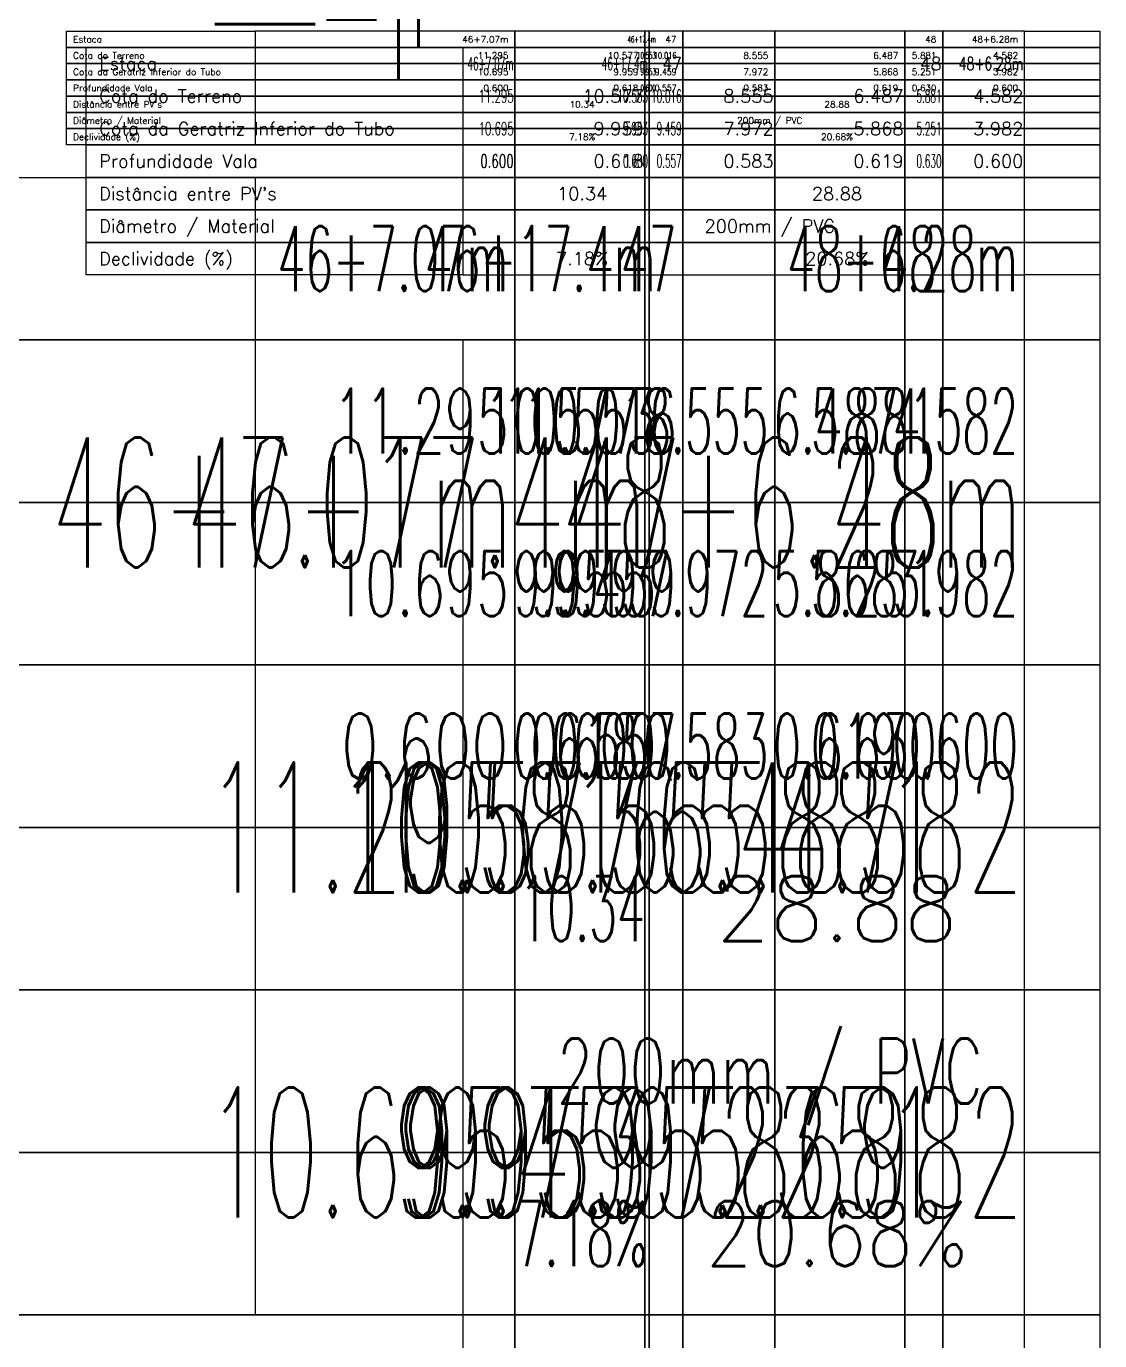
# Model space of a CAD drawing. Extents: x -289 to 361868, y -200 to 7352041.
# Drawn here: x -32.6 to 50, y -102 to -0.9 of the extents above; entities that cross this region are included whole.
import ezdxf
from ezdxf.enums import TextEntityAlignment as Align

# ---------------------------------------------------------------- set-up
doc = ezdxf.new("R2010")
doc.units = 0
for name, color, linetype in [('PS_PERFIL_COTA_LIN', 7, 'Continuous'), ('PS_PERFIL_COTA_TXT', 5, 'Continuous'), ('PS_PERFIL_GRADE', 8, 'Continuous')]:
    doc.layers.add(name, color=color, linetype=linetype)
doc.styles.add('ROMANS', font='ROMANS.shx', dxfattribs={"height": 2})

# ---------------------------------------------------------------- blocks, each defined once
blk = doc.blocks.new('*U3654')
at = {"layer": 'PS_PERFIL_GRADE', "linetype": 'Continuous'}
for p, q in [((0, 0), (0, 35)), ((0, 35), (50, 35)), ((5, 0), (5, 35)), ((10, 0), (10, 35)), ((15, 0), (15, 35)), ((20, 0), (20, 35)), ((25, 0), (25, 35)), ((30, 0), (30, 35)), ((35, 0), (35, 35)), ((40, 0), (40, 35)), ((45, 0), (45, 35)), ((50, 0), (50, 35)), ((0, 30), (50, 30)), ((0, 25), (50, 25)), ((0, 20), (50, 20)), ((0, 15), (50, 15)), ((0, 10), (50, 10)), ((0, 5), (50, 5)), ((0, 0), (50, 0))]:
    blk.add_line(p, q, dxfattribs=at)
blk.add_lwpolyline([(0, 35), (0, 36), (50, 36), (50, 35)], dxfattribs=at)
at = {"layer": 'PS_PERFIL_GRADE', "style": 'ROMANS'}
for s, p in [('14', (-0.1, 30)), ('9', (-0.1, 20)), ('4', (-0.1, 10)), ('-1', (-0.1, 0))]:
    blk.add_text(s, height=10, dxfattribs=at).set_placement(p, align=Align.MIDDLE_RIGHT)
blk = doc.blocks.new('*U3661')
at = {"layer": 'PS_PERFIL_GRADE', "linetype": 'Continuous'}
for p, q in [((0, 0), (0, 17.5)), ((0, 17.5), (50, 17.5)), ((5, 0), (5, 17.5)), ((10, 0), (10, 17.5)), ((15, 0), (15, 17.5)), ((20, 0), (20, 17.5)), ((25, 0), (25, 17.5)), ((30, 0), (30, 17.5)), ((35, 0), (35, 17.5)), ((40, 0), (40, 17.5)), ((45, 0), (45, 17.5)), ((50, 0), (50, 17.5)), ((0, 15), (50, 15)), ((0, 12.5), (50, 12.5)), ((0, 10), (50, 10)), ((0, 7.5), (50, 7.5)), ((0, 5), (50, 5)), ((0, 2.5), (50, 2.5)), ((0, 0), (50, 0))]:
    blk.add_line(p, q, dxfattribs=at)
blk.add_lwpolyline([(0, 17.5), (0, 22.5), (50, 22.5), (50, 17.5)], dxfattribs=at)
at = {"layer": 'PS_PERFIL_GRADE', "style": 'ROMANS'}
for s, p in [('14', (-0.5, 15)), ('9', (-0.5, 10)), ('4', (-0.5, 5)), ('-1', (-0.5, 0))]:
    blk.add_text(s, height=5, dxfattribs=at).set_placement(p, align=Align.MIDDLE_RIGHT)
blk = doc.blocks.new('*U3662')
at = {"layer": 'PS_PERFIL_GRADE', "linetype": 'Continuous'}
for p, q in [((0, 0), (0, 17.5)), ((0, 17.5), (50, 17.5)), ((5, 0), (5, 17.5)), ((10, 0), (10, 17.5)), ((15, 0), (15, 17.5)), ((20, 0), (20, 17.5)), ((25, 0), (25, 17.5)), ((30, 0), (30, 17.5)), ((35, 0), (35, 17.5)), ((40, 0), (40, 17.5)), ((45, 0), (45, 17.5)), ((50, 0), (50, 17.5)), ((0, 15), (50, 15)), ((0, 12.5), (50, 12.5)), ((0, 10), (50, 10)), ((0, 7.5), (50, 7.5)), ((0, 5), (50, 5)), ((0, 2.5), (50, 2.5)), ((0, 0), (50, 0))]:
    blk.add_line(p, q, dxfattribs=at)
blk.add_lwpolyline([(0, 17.5), (0, 22.5), (50, 22.5), (50, 17.5)], dxfattribs=at)
at = {"layer": 'PS_PERFIL_GRADE', "style": 'ROMANS'}
for s, p in [('14', (-0.5, 15)), ('9', (-0.5, 10)), ('4', (-0.5, 5)), ('-1', (-0.5, 0))]:
    blk.add_text(s, height=5, dxfattribs=at).set_placement(p, align=Align.MIDDLE_RIGHT)

msp = doc.modelspace()

# ---------------------------------------------------------------- linework, layer by layer
at = {"layer": 'PS_PERFIL_COTA_LIN', "linetype": 'Continuous'}
for points in [[(-15, -1.25), (-15, -2.5), (-29.5, -2.5), (-29.5, -1.25)], [(-15, -1.25), (-15, -2.5), (5, -2.5), (5, -1.25)], [(5, -1.25), (5, -2.5), (15, -2.5), (15, -1.25)], [(15, -1.25), (15, -2.5), (15.34, -2.5), (15.34, -1.25)], [(15.34, -1.25), (15.34, -2.5), (17.93, -2.5), (17.93, -1.25)], [(17.93, -1.25), (17.93, -2.5), (25, -2.5), (25, -1.25)], [(25, -1.25), (25, -2.5), (35, -2.5), (35, -1.25)], [(35, -1.25), (35, -2.5), (37.93, -2.5), (37.93, -1.25)], [(37.93, -1.25), (37.93, -2.5), (44.22, -2.5), (44.22, -1.25)], [(50, -1.25), (50, -2.5), (44.22, -2.5), (44.22, -1.25)], [(-15, -2.5), (-15, -3.75), (-29.5, -3.75), (-29.5, -2.5)], [(1, -2.5), (1, -5), (-28, -5), (-28, -2.5)], [(1, -2.5), (1, -5), (-28, -5), (-28, -2.5)], [(1, -2.5), (1, -5), (-28, -5), (-28, -2.5)], [(-15, -2.5), (-15, -3.75), (5, -3.75), (5, -2.5)], [(1, -2.5), (1, -5), (5, -5), (5, -2.5)], [(1, -2.5), (1, -5), (5, -5), (5, -2.5)], [(1, -2.5), (1, -5), (5, -5), (5, -2.5)], [(5, -2.5), (5, -3.75), (15, -3.75), (15, -2.5)], [(5, -2.5), (5, -5), (15, -5), (15, -2.5)], [(5, -2.5), (5, -5), (15, -5), (15, -2.5)], [(5, -2.5), (5, -5), (15, -5), (15, -2.5)], [(15, -2.5), (15, -3.75), (15.34, -3.75), (15.34, -2.5)], [(15, -2.5), (15, -5), (15.34, -5), (15.34, -2.5)], [(15, -2.5), (15, -5), (15.34, -5), (15.34, -2.5)], [(15, -2.5), (15, -5), (15.34, -5), (15.34, -2.5)], [(15.34, -2.5), (15.34, -3.75), (17.93, -3.75), (17.93, -2.5)], [(15.34, -2.5), (15.34, -5), (17.93, -5), (17.93, -2.5)], [(15.34, -2.5), (15.34, -5), (17.93, -5), (17.93, -2.5)], [(15.34, -2.5), (15.34, -5), (17.93, -5), (17.93, -2.5)], [(17.93, -2.5), (17.93, -3.75), (25, -3.75), (25, -2.5)], [(17.93, -2.5), (17.93, -5), (25, -5), (25, -2.5)], [(17.93, -2.5), (17.93, -5), (25, -5), (25, -2.5)], [(17.93, -2.5), (17.93, -5), (25, -5), (25, -2.5)], [(25, -2.5), (25, -3.75), (35, -3.75), (35, -2.5)], [(25, -2.5), (25, -5), (35, -5), (35, -2.5)], [(25, -2.5), (25, -5), (35, -5), (35, -2.5)], [(25, -2.5), (25, -5), (35, -5), (35, -2.5)], [(35, -2.5), (35, -3.75), (37.93, -3.75), (37.93, -2.5)], [(35, -2.5), (35, -5), (37.93, -5), (37.93, -2.5)], [(35, -2.5), (35, -5), (37.93, -5), (37.93, -2.5)], [(35, -2.5), (35, -5), (37.93, -5), (37.93, -2.5)], [(37.93, -2.5), (37.93, -3.75), (44.22, -3.75), (44.22, -2.5)], [(37.93, -2.5), (37.93, -5), (44.22, -5), (44.22, -2.5)], [(37.93, -2.5), (37.93, -5), (44.22, -5), (44.22, -2.5)], [(37.93, -2.5), (37.93, -5), (44.22, -5), (44.22, -2.5)], [(50, -2.5), (50, -3.75), (44.22, -3.75), (44.22, -2.5)], [(50, -2.5), (50, -5), (44.22, -5), (44.22, -2.5)], [(50, -2.5), (50, -5), (44.22, -5), (44.22, -2.5)], [(50, -2.5), (50, -5), (44.22, -5), (44.22, -2.5)], [(-15, -3.75), (-15, -5), (-29.5, -5), (-29.5, -3.75)], [(-15, -3.75), (-15, -5), (5, -5), (5, -3.75)], [(5, -3.75), (5, -5), (15, -5), (15, -3.75)], [(15, -3.75), (15, -5), (15.34, -5), (15.34, -3.75)], [(15.34, -3.75), (15.34, -5), (17.93, -5), (17.93, -3.75)], [(17.93, -3.75), (17.93, -5), (25, -5), (25, -3.75)], [(25, -3.75), (25, -5), (35, -5), (35, -3.75)], [(35, -3.75), (35, -5), (37.93, -5), (37.93, -3.75)], [(37.93, -3.75), (37.93, -5), (44.22, -5), (44.22, -3.75)], [(50, -3.75), (50, -5), (44.22, -5), (44.22, -3.75)], [(-15, -5), (-15, -6.25), (-29.5, -6.25), (-29.5, -5)], [(1, -5), (1, -7.5), (-28, -7.5), (-28, -5)], [(1, -5), (1, -7.5), (-28, -7.5), (-28, -5)], [(1, -5), (1, -7.5), (-28, -7.5), (-28, -5)], [(-15, -5), (-15, -6.25), (5, -6.25), (5, -5)], [(1, -5), (1, -7.5), (5, -7.5), (5, -5)], [(1, -5), (1, -7.5), (5, -7.5), (5, -5)], [(1, -5), (1, -7.5), (5, -7.5), (5, -5)], [(5, -5), (5, -6.25), (15, -6.25), (15, -5)], [(5, -5), (5, -7.5), (15, -7.5), (15, -5)], [(5, -5), (5, -7.5), (15, -7.5), (15, -5)], [(5, -5), (5, -7.5), (15, -7.5), (15, -5)], [(15, -5), (15, -6.25), (15.34, -6.25), (15.34, -5)], [(15, -5), (15, -7.5), (15.34, -7.5), (15.34, -5)], [(15, -5), (15, -7.5), (15.34, -7.5), (15.34, -5)], [(15, -5), (15, -7.5), (15.34, -7.5), (15.34, -5)], [(15.34, -5), (15.34, -6.25), (17.93, -6.25), (17.93, -5)], [(15.34, -5), (15.34, -7.5), (17.93, -7.5), (17.93, -5)], [(15.34, -5), (15.34, -7.5), (17.93, -7.5), (17.93, -5)], [(15.34, -5), (15.34, -7.5), (17.93, -7.5), (17.93, -5)], [(17.93, -5), (17.93, -6.25), (25, -6.25), (25, -5)], [(17.93, -5), (17.93, -7.5), (25, -7.5), (25, -5)], [(17.93, -5), (17.93, -7.5), (25, -7.5), (25, -5)], [(17.93, -5), (17.93, -7.5), (25, -7.5), (25, -5)], [(25, -5), (25, -6.25), (35, -6.25), (35, -5)], [(25, -5), (25, -7.5), (35, -7.5), (35, -5)], [(25, -5), (25, -7.5), (35, -7.5), (35, -5)], [(25, -5), (25, -7.5), (35, -7.5), (35, -5)], [(35, -5), (35, -6.25), (37.93, -6.25), (37.93, -5)], [(35, -5), (35, -7.5), (37.93, -7.5), (37.93, -5)], [(35, -5), (35, -7.5), (37.93, -7.5), (37.93, -5)], [(35, -5), (35, -7.5), (37.93, -7.5), (37.93, -5)], [(37.93, -5), (37.93, -6.25), (44.22, -6.25), (44.22, -5)], [(37.93, -5), (37.93, -7.5), (44.22, -7.5), (44.22, -5)], [(37.93, -5), (37.93, -7.5), (44.22, -7.5), (44.22, -5)], [(37.93, -5), (37.93, -7.5), (44.22, -7.5), (44.22, -5)], [(50, -5), (50, -6.25), (44.22, -6.25), (44.22, -5)], [(50, -5), (50, -7.5), (44.22, -7.5), (44.22, -5)], [(50, -5), (50, -7.5), (44.22, -7.5), (44.22, -5)], [(50, -5), (50, -7.5), (44.22, -7.5), (44.22, -5)], [(-15, -6.25), (-15, -7.5), (-29.5, -7.5), (-29.5, -6.25)], [(-15, -6.25), (-15, -7.5), (5, -7.5), (5, -6.25)], [(5, -6.25), (5, -7.5), (15.34, -7.5), (15.34, -6.25)], [(15.34, -6.25), (15.34, -7.5), (44.22, -7.5), (44.22, -6.25)], [(50, -6.25), (50, -7.5), (44.22, -7.5), (44.22, -6.25)], [(-15, -7.5), (-15, -8.75), (-29.5, -8.75), (-29.5, -7.5)], [(1, -7.5), (1, -10), (-28, -10), (-28, -7.5)], [(1, -7.5), (1, -10), (-28, -10), (-28, -7.5)], [(1, -7.5), (1, -10), (-28, -10), (-28, -7.5)], [(-15, -7.5), (-15, -8.75), (5, -8.75), (5, -7.5)], [(1, -7.5), (1, -10), (5, -10), (5, -7.5)], [(1, -7.5), (1, -10), (5, -10), (5, -7.5)], [(1, -7.5), (1, -10), (5, -10), (5, -7.5)], [(5, -7.5), (5, -8.75), (44.22, -8.75), (44.22, -7.5)], [(5, -7.5), (5, -10), (15, -10), (15, -7.5)], [(5, -7.5), (5, -10), (15, -10), (15, -7.5)], [(5, -7.5), (5, -10), (15, -10), (15, -7.5)], [(15, -7.5), (15, -10), (15.34, -10), (15.34, -7.5)], [(15, -7.5), (15, -10), (15.34, -10), (15.34, -7.5)], [(15, -7.5), (15, -10), (15.34, -10), (15.34, -7.5)], [(15.34, -7.5), (15.34, -10), (17.93, -10), (17.93, -7.5)], [(15.34, -7.5), (15.34, -10), (17.93, -10), (17.93, -7.5)], [(15.34, -7.5), (15.34, -10), (17.93, -10), (17.93, -7.5)], [(17.93, -7.5), (17.93, -10), (25, -10), (25, -7.5)], [(17.93, -7.5), (17.93, -10), (25, -10), (25, -7.5)], [(17.93, -7.5), (17.93, -10), (25, -10), (25, -7.5)], [(25, -7.5), (25, -10), (35, -10), (35, -7.5)], [(25, -7.5), (25, -10), (35, -10), (35, -7.5)], [(25, -7.5), (25, -10), (35, -10), (35, -7.5)], [(35, -7.5), (35, -10), (37.93, -10), (37.93, -7.5)], [(35, -7.5), (35, -10), (37.93, -10), (37.93, -7.5)], [(35, -7.5), (35, -10), (37.93, -10), (37.93, -7.5)], [(37.93, -7.5), (37.93, -10), (44.22, -10), (44.22, -7.5)], [(37.93, -7.5), (37.93, -10), (44.22, -10), (44.22, -7.5)], [(37.93, -7.5), (37.93, -10), (44.22, -10), (44.22, -7.5)], [(50, -7.5), (50, -8.75), (44.22, -8.75), (44.22, -7.5)], [(50, -7.5), (50, -10), (44.22, -10), (44.22, -7.5)], [(50, -7.5), (50, -10), (44.22, -10), (44.22, -7.5)], [(50, -7.5), (50, -10), (44.22, -10), (44.22, -7.5)], [(-15, -8.75), (-15, -10), (-29.5, -10), (-29.5, -8.75)], [(-15, -8.75), (-15, -10), (5, -10), (5, -8.75)], [(5, -8.75), (5, -10), (15.34, -10), (15.34, -8.75)], [(15.34, -8.75), (15.34, -10), (44.22, -10), (44.22, -8.75)], [(50, -8.75), (50, -10), (44.22, -10), (44.22, -8.75)], [(1, -10), (1, -12.5), (-28, -12.5), (-28, -10)], [(1, -10), (1, -12.5), (-28, -12.5), (-28, -10)], [(1, -10), (1, -12.5), (-28, -12.5), (-28, -10)], [(1, -10), (1, -12.5), (5, -12.5), (5, -10)], [(1, -10), (1, -12.5), (5, -12.5), (5, -10)], [(1, -10), (1, -12.5), (5, -12.5), (5, -10)], [(5, -10), (5, -12.5), (15, -12.5), (15, -10)], [(5, -10), (5, -12.5), (15, -12.5), (15, -10)], [(5, -10), (5, -12.5), (15, -12.5), (15, -10)], [(15, -10), (15, -12.5), (15.34, -12.5), (15.34, -10)], [(15, -10), (15, -12.5), (15.34, -12.5), (15.34, -10)], [(15, -10), (15, -12.5), (15.34, -12.5), (15.34, -10)], [(15.34, -10), (15.34, -12.5), (17.93, -12.5), (17.93, -10)], [(15.34, -10), (15.34, -12.5), (17.93, -12.5), (17.93, -10)], [(15.34, -10), (15.34, -12.5), (17.93, -12.5), (17.93, -10)], [(17.93, -10), (17.93, -12.5), (25, -12.5), (25, -10)], [(17.93, -10), (17.93, -12.5), (25, -12.5), (25, -10)], [(17.93, -10), (17.93, -12.5), (25, -12.5), (25, -10)], [(25, -10), (25, -12.5), (35, -12.5), (35, -10)], [(25, -10), (25, -12.5), (35, -12.5), (35, -10)], [(25, -10), (25, -12.5), (35, -12.5), (35, -10)], [(35, -10), (35, -12.5), (37.93, -12.5), (37.93, -10)], [(35, -10), (35, -12.5), (37.93, -12.5), (37.93, -10)], [(35, -10), (35, -12.5), (37.93, -12.5), (37.93, -10)], [(37.93, -10), (37.93, -12.5), (44.22, -12.5), (44.22, -10)], [(37.93, -10), (37.93, -12.5), (44.22, -12.5), (44.22, -10)], [(37.93, -10), (37.93, -12.5), (44.22, -12.5), (44.22, -10)], [(50, -10), (50, -12.5), (44.22, -12.5), (44.22, -10)], [(50, -10), (50, -12.5), (44.22, -12.5), (44.22, -10)], [(50, -10), (50, -12.5), (44.22, -12.5), (44.22, -10)], [(-15, -12.5), (-15, -25), (-160, -25), (-160, -12.5)], [(-15, -12.5), (-15, -25), (-160, -25), (-160, -12.5)], [(1, -12.5), (1, -15), (-28, -15), (-28, -12.5)], [(1, -12.5), (1, -15), (-28, -15), (-28, -12.5)], [(1, -12.5), (1, -15), (-28, -15), (-28, -12.5)], [(-15, -12.5), (-15, -25), (5, -25), (5, -12.5)], [(-15, -12.5), (-15, -25), (5, -25), (5, -12.5)], [(1, -12.5), (1, -15), (5, -15), (5, -12.5)], [(1, -12.5), (1, -15), (5, -15), (5, -12.5)], [(1, -12.5), (1, -15), (5, -15), (5, -12.5)], [(5, -12.5), (5, -15), (15.34, -15), (15.34, -12.5)], [(5, -12.5), (5, -15), (15.34, -15), (15.34, -12.5)], [(5, -12.5), (5, -25), (15, -25), (15, -12.5)], [(5, -12.5), (5, -25), (15, -25), (15, -12.5)], [(5, -12.5), (5, -15), (15.34, -15), (15.34, -12.5)], [(15, -12.5), (15, -25), (15.34, -25), (15.34, -12.5)], [(15, -12.5), (15, -25), (15.34, -25), (15.34, -12.5)], [(15.34, -12.5), (15.34, -15), (44.22, -15), (44.22, -12.5)], [(15.34, -12.5), (15.34, -15), (44.22, -15), (44.22, -12.5)], [(15.34, -12.5), (15.34, -25), (17.93, -25), (17.93, -12.5)], [(15.34, -12.5), (15.34, -25), (17.93, -25), (17.93, -12.5)], [(15.34, -12.5), (15.34, -15), (44.22, -15), (44.22, -12.5)], [(17.93, -12.5), (17.93, -25), (25, -25), (25, -12.5)], [(17.93, -12.5), (17.93, -25), (25, -25), (25, -12.5)], [(25, -12.5), (25, -25), (35, -25), (35, -12.5)], [(25, -12.5), (25, -25), (35, -25), (35, -12.5)], [(35, -12.5), (35, -25), (37.93, -25), (37.93, -12.5)], [(35, -12.5), (35, -25), (37.93, -25), (37.93, -12.5)], [(37.93, -12.5), (37.93, -25), (44.22, -25), (44.22, -12.5)], [(37.93, -12.5), (37.93, -25), (44.22, -25), (44.22, -12.5)], [(50, -12.5), (50, -15), (44.22, -15), (44.22, -12.5)], [(50, -12.5), (50, -15), (44.22, -15), (44.22, -12.5)], [(50, -12.5), (50, -25), (44.22, -25), (44.22, -12.5)], [(50, -12.5), (50, -25), (44.22, -25), (44.22, -12.5)], [(50, -12.5), (50, -15), (44.22, -15), (44.22, -12.5)], [(1, -15), (1, -17.5), (-28, -17.5), (-28, -15)], [(1, -15), (1, -17.5), (-28, -17.5), (-28, -15)], [(1, -15), (1, -17.5), (-28, -17.5), (-28, -15)], [(1, -15), (1, -17.5), (5, -17.5), (5, -15)], [(1, -15), (1, -17.5), (5, -17.5), (5, -15)], [(1, -15), (1, -17.5), (5, -17.5), (5, -15)], [(5, -15), (5, -17.5), (44.22, -17.5), (44.22, -15)], [(5, -15), (5, -17.5), (44.22, -17.5), (44.22, -15)], [(5, -15), (5, -17.5), (44.22, -17.5), (44.22, -15)], [(50, -15), (50, -17.5), (44.22, -17.5), (44.22, -15)], [(50, -15), (50, -17.5), (44.22, -17.5), (44.22, -15)], [(50, -15), (50, -17.5), (44.22, -17.5), (44.22, -15)], [(1, -17.5), (1, -20), (-28, -20), (-28, -17.5)], [(1, -17.5), (1, -20), (-28, -20), (-28, -17.5)], [(1, -17.5), (1, -20), (-28, -20), (-28, -17.5)], [(1, -17.5), (1, -20), (5, -20), (5, -17.5)], [(1, -17.5), (1, -20), (5, -20), (5, -17.5)], [(1, -17.5), (1, -20), (5, -20), (5, -17.5)], [(5, -17.5), (5, -20), (15.34, -20), (15.34, -17.5)], [(5, -17.5), (5, -20), (15.34, -20), (15.34, -17.5)], [(5, -17.5), (5, -20), (15.34, -20), (15.34, -17.5)], [(15.34, -17.5), (15.34, -20), (44.22, -20), (44.22, -17.5)], [(15.34, -17.5), (15.34, -20), (44.22, -20), (44.22, -17.5)], [(15.34, -17.5), (15.34, -20), (44.22, -20), (44.22, -17.5)], [(50, -17.5), (50, -20), (44.22, -20), (44.22, -17.5)], [(50, -17.5), (50, -20), (44.22, -20), (44.22, -17.5)], [(50, -17.5), (50, -20), (44.22, -20), (44.22, -17.5)], [(1, -25), (1, -50), (-289, -50), (-289, -25)], [(-15, -25), (-15, -37.5), (-160, -37.5), (-160, -25)], [(-15, -25), (-15, -37.5), (-160, -37.5), (-160, -25)], [(-15, -25), (-15, -37.5), (5, -37.5), (5, -25)], [(-15, -25), (-15, -37.5), (5, -37.5), (5, -25)], [(1, -25), (1, -50), (5, -50), (5, -25)], [(5, -25), (5, -50), (15, -50), (15, -25)], [(5, -25), (5, -37.5), (15, -37.5), (15, -25)], [(5, -25), (5, -37.5), (15, -37.5), (15, -25)], [(15, -25), (15, -50), (15.34, -50), (15.34, -25)], [(15, -25), (15, -37.5), (15.34, -37.5), (15.34, -25)], [(15, -25), (15, -37.5), (15.34, -37.5), (15.34, -25)], [(15.34, -25), (15.34, -50), (17.93, -50), (17.93, -25)], [(15.34, -25), (15.34, -37.5), (17.93, -37.5), (17.93, -25)], [(15.34, -25), (15.34, -37.5), (17.93, -37.5), (17.93, -25)], [(17.93, -25), (17.93, -50), (25, -50), (25, -25)], [(17.93, -25), (17.93, -37.5), (25, -37.5), (25, -25)], [(17.93, -25), (17.93, -37.5), (25, -37.5), (25, -25)], [(25, -25), (25, -50), (35, -50), (35, -25)], [(25, -25), (25, -37.5), (35, -37.5), (35, -25)], [(25, -25), (25, -37.5), (35, -37.5), (35, -25)], [(35, -25), (35, -50), (37.93, -50), (37.93, -25)], [(35, -25), (35, -37.5), (37.93, -37.5), (37.93, -25)], [(35, -25), (35, -37.5), (37.93, -37.5), (37.93, -25)], [(37.93, -25), (37.93, -50), (44.22, -50), (44.22, -25)], [(37.93, -25), (37.93, -37.5), (44.22, -37.5), (44.22, -25)], [(37.93, -25), (37.93, -37.5), (44.22, -37.5), (44.22, -25)], [(50, -25), (50, -50), (44.22, -50), (44.22, -25)], [(50, -25), (50, -37.5), (44.22, -37.5), (44.22, -25)], [(50, -25), (50, -37.5), (44.22, -37.5), (44.22, -25)], [(-15, -37.5), (-15, -50), (-160, -50), (-160, -37.5)], [(-15, -37.5), (-15, -50), (-160, -50), (-160, -37.5)], [(-15, -37.5), (-15, -50), (5, -50), (5, -37.5)], [(-15, -37.5), (-15, -50), (5, -50), (5, -37.5)], [(5, -37.5), (5, -50), (15, -50), (15, -37.5)], [(5, -37.5), (5, -50), (15, -50), (15, -37.5)], [(15, -37.5), (15, -50), (15.34, -50), (15.34, -37.5)], [(15, -37.5), (15, -50), (15.34, -50), (15.34, -37.5)], [(15.34, -37.5), (15.34, -50), (17.93, -50), (17.93, -37.5)], [(15.34, -37.5), (15.34, -50), (17.93, -50), (17.93, -37.5)], [(17.93, -37.5), (17.93, -50), (25, -50), (25, -37.5)], [(17.93, -37.5), (17.93, -50), (25, -50), (25, -37.5)], [(25, -37.5), (25, -50), (35, -50), (35, -37.5)], [(25, -37.5), (25, -50), (35, -50), (35, -37.5)], [(35, -37.5), (35, -50), (37.93, -50), (37.93, -37.5)], [(35, -37.5), (35, -50), (37.93, -50), (37.93, -37.5)], [(37.93, -37.5), (37.93, -50), (44.22, -50), (44.22, -37.5)], [(37.93, -37.5), (37.93, -50), (44.22, -50), (44.22, -37.5)], [(50, -37.5), (50, -50), (44.22, -50), (44.22, -37.5)], [(50, -37.5), (50, -50), (44.22, -50), (44.22, -37.5)], [(1, -50), (1, -75), (-289, -75), (-289, -50)], [(-15, -50), (-15, -62.5), (-160, -62.5), (-160, -50)], [(-15, -50), (-15, -62.5), (-160, -62.5), (-160, -50)], [(-15, -50), (-15, -62.5), (5, -62.5), (5, -50)], [(-15, -50), (-15, -62.5), (5, -62.5), (5, -50)], [(1, -50), (1, -75), (5, -75), (5, -50)], [(5, -50), (5, -75), (15, -75), (15, -50)], [(5, -50), (5, -62.5), (15, -62.5), (15, -50)], [(5, -50), (5, -62.5), (15, -62.5), (15, -50)], [(15, -50), (15, -75), (15.34, -75), (15.34, -50)], [(15, -50), (15, -62.5), (15.34, -62.5), (15.34, -50)], [(15, -50), (15, -62.5), (15.34, -62.5), (15.34, -50)], [(15.34, -50), (15.34, -75), (17.93, -75), (17.93, -50)], [(15.34, -50), (15.34, -62.5), (17.93, -62.5), (17.93, -50)], [(15.34, -50), (15.34, -62.5), (17.93, -62.5), (17.93, -50)], [(17.93, -50), (17.93, -75), (25, -75), (25, -50)], [(17.93, -50), (17.93, -62.5), (25, -62.5), (25, -50)], [(17.93, -50), (17.93, -62.5), (25, -62.5), (25, -50)], [(25, -50), (25, -75), (35, -75), (35, -50)], [(25, -50), (25, -62.5), (35, -62.5), (35, -50)], [(25, -50), (25, -62.5), (35, -62.5), (35, -50)], [(35, -50), (35, -75), (37.93, -75), (37.93, -50)], [(35, -50), (35, -62.5), (37.93, -62.5), (37.93, -50)], [(35, -50), (35, -62.5), (37.93, -62.5), (37.93, -50)], [(37.93, -50), (37.93, -75), (44.22, -75), (44.22, -50)], [(37.93, -50), (37.93, -62.5), (44.22, -62.5), (44.22, -50)], [(37.93, -50), (37.93, -62.5), (44.22, -62.5), (44.22, -50)], [(50, -50), (50, -75), (44.22, -75), (44.22, -50)], [(50, -50), (50, -62.5), (44.22, -62.5), (44.22, -50)], [(50, -50), (50, -62.5), (44.22, -62.5), (44.22, -50)], [(-15, -62.5), (-15, -75), (-160, -75), (-160, -62.5)], [(-15, -62.5), (-15, -75), (-160, -75), (-160, -62.5)], [(-15, -62.5), (-15, -75), (5, -75), (5, -62.5)], [(-15, -62.5), (-15, -75), (5, -75), (5, -62.5)], [(5, -62.5), (5, -75), (15.34, -75), (15.34, -62.5)], [(5, -62.5), (5, -75), (15.34, -75), (15.34, -62.5)], [(15.34, -62.5), (15.34, -75), (44.22, -75), (44.22, -62.5)], [(15.34, -62.5), (15.34, -75), (44.22, -75), (44.22, -62.5)], [(50, -62.5), (50, -75), (44.22, -75), (44.22, -62.5)], [(50, -62.5), (50, -75), (44.22, -75), (44.22, -62.5)], [(1, -75), (1, -100), (-289, -100), (-289, -75)], [(-15, -75), (-15, -87.5), (-160, -87.5), (-160, -75)], [(-15, -75), (-15, -87.5), (-160, -87.5), (-160, -75)], [(-15, -75), (-15, -87.5), (5, -87.5), (5, -75)], [(-15, -75), (-15, -87.5), (5, -87.5), (5, -75)], [(1, -75), (1, -100), (5, -100), (5, -75)], [(5, -75), (5, -100), (15, -100), (15, -75)], [(5, -75), (5, -87.5), (44.22, -87.5), (44.22, -75)], [(5, -75), (5, -87.5), (44.22, -87.5), (44.22, -75)], [(15, -75), (15, -100), (15.34, -100), (15.34, -75)], [(15.34, -75), (15.34, -100), (17.93, -100), (17.93, -75)], [(17.93, -75), (17.93, -100), (25, -100), (25, -75)], [(25, -75), (25, -100), (35, -100), (35, -75)], [(35, -75), (35, -100), (37.93, -100), (37.93, -75)], [(37.93, -75), (37.93, -100), (44.22, -100), (44.22, -75)], [(50, -75), (50, -100), (44.22, -100), (44.22, -75)], [(50, -75), (50, -87.5), (44.22, -87.5), (44.22, -75)], [(50, -75), (50, -87.5), (44.22, -87.5), (44.22, -75)], [(-15, -87.5), (-15, -100), (-160, -100), (-160, -87.5)], [(-15, -87.5), (-15, -100), (-160, -100), (-160, -87.5)], [(-15, -87.5), (-15, -100), (5, -100), (5, -87.5)], [(-15, -87.5), (-15, -100), (5, -100), (5, -87.5)], [(5, -87.5), (5, -100), (15.34, -100), (15.34, -87.5)], [(5, -87.5), (5, -100), (15.34, -100), (15.34, -87.5)], [(15.34, -87.5), (15.34, -100), (44.22, -100), (44.22, -87.5)], [(15.34, -87.5), (15.34, -100), (44.22, -100), (44.22, -87.5)], [(50, -87.5), (50, -100), (44.22, -100), (44.22, -87.5)], [(50, -87.5), (50, -100), (44.22, -100), (44.22, -87.5)], [(1, -100), (1, -125), (-289, -125), (-289, -100)], [(1, -100), (1, -125), (5, -125), (5, -100)], [(5, -100), (5, -125), (15, -125), (15, -100)], [(15, -100), (15, -125), (15.34, -125), (15.34, -100)], [(15.34, -100), (15.34, -125), (17.93, -125), (17.93, -100)], [(17.93, -100), (17.93, -125), (25, -125), (25, -100)], [(25, -100), (25, -125), (35, -125), (35, -100)], [(35, -100), (35, -125), (37.93, -125), (37.93, -100)], [(37.93, -100), (37.93, -125), (44.22, -125), (44.22, -100)], [(50, -100), (50, -125), (44.22, -125), (44.22, -100)]]:
    msp.add_lwpolyline(points, close=True, dxfattribs=at)
for points in [[(5, -6.25), (15, -6.25)], [(15.34, -6.25), (17.93, -6.25)], [(17.93, -6.25), (25, -6.25)], [(25, -6.25), (35, -6.25)], [(35, -6.25), (37.93, -6.25)], [(37.93, -6.25), (44.22, -6.25)], [(-15, -7.5), (5, -7.5)], [(5, -7.5), (15, -7.5)], [(5, -7.5), (15, -7.5)], [(15.34, -7.5), (17.93, -7.5)], [(15.34, -7.5), (17.93, -7.5)], [(17.93, -7.5), (25, -7.5)], [(17.93, -7.5), (25, -7.5)], [(25, -7.5), (35, -7.5)], [(25, -7.5), (35, -7.5)], [(35, -7.5), (37.93, -7.5)], [(35, -7.5), (37.93, -7.5)], [(37.93, -7.5), (44.22, -7.5)], [(37.93, -7.5), (44.22, -7.5)], [(-15, -8.75), (5, -8.75)], [(5, -8.75), (15, -8.75)], [(5, -8.75), (15, -8.75)], [(15.34, -8.75), (17.93, -8.75)], [(15.34, -8.75), (17.93, -8.75)], [(17.93, -8.75), (25, -8.75)], [(17.93, -8.75), (25, -8.75)], [(25, -8.75), (35, -8.75)], [(25, -8.75), (35, -8.75)], [(35, -8.75), (37.93, -8.75)], [(35, -8.75), (37.93, -8.75)], [(37.93, -8.75), (44.22, -8.75)], [(37.93, -8.75), (44.22, -8.75)], [(5, -10), (15, -10)], [(15.34, -10), (17.93, -10)], [(17.93, -10), (25, -10)], [(25, -10), (35, -10)], [(35, -10), (37.93, -10)], [(37.93, -10), (44.22, -10)], [(5, -12.5), (15, -12.5)], [(5, -12.5), (15, -12.5)], [(5, -12.5), (15, -12.5)], [(15.34, -12.5), (17.93, -12.5)], [(15.34, -12.5), (17.93, -12.5)], [(15.34, -12.5), (17.93, -12.5)], [(17.93, -12.5), (25, -12.5)], [(17.93, -12.5), (25, -12.5)], [(17.93, -12.5), (25, -12.5)], [(25, -12.5), (35, -12.5)], [(25, -12.5), (35, -12.5)], [(25, -12.5), (35, -12.5)], [(35, -12.5), (37.93, -12.5)], [(35, -12.5), (37.93, -12.5)], [(35, -12.5), (37.93, -12.5)], [(37.93, -12.5), (44.22, -12.5)], [(37.93, -12.5), (44.22, -12.5)], [(37.93, -12.5), (44.22, -12.5)], [(1, -15), (5, -15)], [(1, -15), (5, -15)], [(1, -15), (5, -15)], [(5, -15), (15, -15)], [(5, -15), (15, -15)], [(5, -15), (15, -15)], [(5, -15), (15, -15)], [(5, -15), (15, -15)], [(5, -15), (15, -15)], [(15.34, -15), (17.93, -15)], [(15.34, -15), (17.93, -15)], [(15.34, -15), (17.93, -15)], [(15.34, -15), (17.93, -15)], [(15.34, -15), (17.93, -15)], [(15.34, -15), (17.93, -15)], [(17.93, -15), (25, -15)], [(17.93, -15), (25, -15)], [(17.93, -15), (25, -15)], [(17.93, -15), (25, -15)], [(17.93, -15), (25, -15)], [(17.93, -15), (25, -15)], [(25, -15), (35, -15)], [(25, -15), (35, -15)], [(25, -15), (35, -15)], [(25, -15), (35, -15)], [(25, -15), (35, -15)], [(25, -15), (35, -15)], [(35, -15), (37.93, -15)], [(35, -15), (37.93, -15)], [(35, -15), (37.93, -15)], [(35, -15), (37.93, -15)], [(35, -15), (37.93, -15)], [(35, -15), (37.93, -15)], [(37.93, -15), (44.22, -15)], [(37.93, -15), (44.22, -15)], [(37.93, -15), (44.22, -15)], [(37.93, -15), (44.22, -15)], [(37.93, -15), (44.22, -15)], [(37.93, -15), (44.22, -15)], [(1, -17.5), (5, -17.5)], [(1, -17.5), (5, -17.5)], [(1, -17.5), (5, -17.5)], [(5, -17.5), (15, -17.5)], [(5, -17.5), (15, -17.5)], [(5, -17.5), (15, -17.5)], [(5, -17.5), (15, -17.5)], [(5, -17.5), (15, -17.5)], [(5, -17.5), (15, -17.5)], [(15.34, -17.5), (17.93, -17.5)], [(15.34, -17.5), (17.93, -17.5)], [(15.34, -17.5), (17.93, -17.5)], [(15.34, -17.5), (17.93, -17.5)], [(15.34, -17.5), (17.93, -17.5)], [(15.34, -17.5), (17.93, -17.5)], [(17.93, -17.5), (25, -17.5)], [(17.93, -17.5), (25, -17.5)], [(17.93, -17.5), (25, -17.5)], [(17.93, -17.5), (25, -17.5)], [(17.93, -17.5), (25, -17.5)], [(17.93, -17.5), (25, -17.5)], [(25, -17.5), (35, -17.5)], [(25, -17.5), (35, -17.5)], [(25, -17.5), (35, -17.5)], [(25, -17.5), (35, -17.5)], [(25, -17.5), (35, -17.5)], [(25, -17.5), (35, -17.5)], [(35, -17.5), (37.93, -17.5)], [(35, -17.5), (37.93, -17.5)], [(35, -17.5), (37.93, -17.5)], [(35, -17.5), (37.93, -17.5)], [(35, -17.5), (37.93, -17.5)], [(35, -17.5), (37.93, -17.5)], [(37.93, -17.5), (44.22, -17.5)], [(37.93, -17.5), (44.22, -17.5)], [(37.93, -17.5), (44.22, -17.5)], [(37.93, -17.5), (44.22, -17.5)], [(37.93, -17.5), (44.22, -17.5)], [(37.93, -17.5), (44.22, -17.5)], [(5, -20), (15, -20)], [(5, -20), (15, -20)], [(5, -20), (15, -20)], [(15.34, -20), (17.93, -20)], [(15.34, -20), (17.93, -20)], [(15.34, -20), (17.93, -20)], [(17.93, -20), (25, -20)], [(17.93, -20), (25, -20)], [(17.93, -20), (25, -20)], [(25, -20), (35, -20)], [(25, -20), (35, -20)], [(25, -20), (35, -20)], [(35, -20), (37.93, -20)], [(35, -20), (37.93, -20)], [(35, -20), (37.93, -20)], [(37.93, -20), (44.22, -20)], [(37.93, -20), (44.22, -20)], [(37.93, -20), (44.22, -20)], [(5, -62.5), (15, -62.5)], [(5, -62.5), (15, -62.5)], [(15.34, -62.5), (17.93, -62.5)], [(15.34, -62.5), (17.93, -62.5)], [(17.93, -62.5), (25, -62.5)], [(17.93, -62.5), (25, -62.5)], [(25, -62.5), (35, -62.5)], [(25, -62.5), (35, -62.5)], [(35, -62.5), (37.93, -62.5)], [(35, -62.5), (37.93, -62.5)], [(37.93, -62.5), (44.22, -62.5)], [(37.93, -62.5), (44.22, -62.5)], [(-15, -75), (5, -75)], [(-15, -75), (5, -75)], [(5, -75), (15, -75)], [(5, -75), (15, -75)], [(5, -75), (15, -75)], [(5, -75), (15, -75)], [(15.34, -75), (17.93, -75)], [(15.34, -75), (17.93, -75)], [(15.34, -75), (17.93, -75)], [(15.34, -75), (17.93, -75)], [(17.93, -75), (25, -75)], [(17.93, -75), (25, -75)], [(17.93, -75), (25, -75)], [(17.93, -75), (25, -75)], [(25, -75), (35, -75)], [(25, -75), (35, -75)], [(25, -75), (35, -75)], [(25, -75), (35, -75)], [(35, -75), (37.93, -75)], [(35, -75), (37.93, -75)], [(35, -75), (37.93, -75)], [(35, -75), (37.93, -75)], [(37.93, -75), (44.22, -75)], [(37.93, -75), (44.22, -75)], [(37.93, -75), (44.22, -75)], [(37.93, -75), (44.22, -75)], [(-15, -87.5), (5, -87.5)], [(-15, -87.5), (5, -87.5)], [(5, -87.5), (15, -87.5)], [(5, -87.5), (15, -87.5)], [(5, -87.5), (15, -87.5)], [(5, -87.5), (15, -87.5)], [(15.34, -87.5), (17.93, -87.5)], [(15.34, -87.5), (17.93, -87.5)], [(15.34, -87.5), (17.93, -87.5)], [(15.34, -87.5), (17.93, -87.5)], [(17.93, -87.5), (25, -87.5)], [(17.93, -87.5), (25, -87.5)], [(17.93, -87.5), (25, -87.5)], [(17.93, -87.5), (25, -87.5)], [(25, -87.5), (35, -87.5)], [(25, -87.5), (35, -87.5)], [(25, -87.5), (35, -87.5)], [(25, -87.5), (35, -87.5)], [(35, -87.5), (37.93, -87.5)], [(35, -87.5), (37.93, -87.5)], [(35, -87.5), (37.93, -87.5)], [(35, -87.5), (37.93, -87.5)], [(37.93, -87.5), (44.22, -87.5)], [(37.93, -87.5), (44.22, -87.5)], [(37.93, -87.5), (44.22, -87.5)], [(37.93, -87.5), (44.22, -87.5)], [(5, -100), (15, -100)], [(5, -100), (15, -100)], [(15.34, -100), (17.93, -100)], [(15.34, -100), (17.93, -100)], [(17.93, -100), (25, -100)], [(17.93, -100), (25, -100)], [(25, -100), (35, -100)], [(25, -100), (35, -100)], [(35, -100), (37.93, -100)], [(35, -100), (37.93, -100)], [(37.93, -100), (44.22, -100)], [(37.93, -100), (44.22, -100)]]:
    msp.add_lwpolyline(points, dxfattribs=at)

# ---------------------------------------------------------------- block references
at = {"layer": 'PS_PERFIL_GRADE'}
for name in ['*U3654', '*U3661', '*U3662']:
    msp.add_blockref(name, (0, 0), dxfattribs=at)

# ---------------------------------------------------------------- texts
at = {"layer": 'PS_PERFIL_COTA_TXT', "style": 'ROMANS'}
for s, height, p in [('Estaca', 0.5, (-29, -1.88)), ('Cota do Terreno', 0.5, (-29, -3.12)), ('Estaca', 1, (-27, -3.75)), ('Estaca', 1, (-27, -3.75)), ('Estaca', 1, (-27, -3.75)), ('Cota da Geratriz Inferior do Tubo', 0.5, (-29, -4.38)), ('Profundidade Vala', 0.5, (-29, -5.62)), ('Cota do Terreno', 1, (-27, -6.25)), ('Cota do Terreno', 1, (-27, -6.25)), ('Cota do Terreno', 1, (-27, -6.25)), ("Distância entre PV's", 0.5, (-29, -6.88)), ('Diâmetro / Material', 0.5, (-29, -8.12)), ('Declividade (%)', 0.5, (-29, -9.38)), ('Cota da Geratriz Inferior do Tubo', 1, (-27, -8.75)), ('Cota da Geratriz Inferior do Tubo', 1, (-27, -8.75)), ('Cota da Geratriz Inferior do Tubo', 1, (-27, -8.75)), ('Profundidade Vala', 1, (-27, -11.25)), ('Profundidade Vala', 1, (-27, -11.25)), ('Profundidade Vala', 1, (-27, -11.25)), ("Distância entre PV's", 1, (-27, -13.75)), ("Distância entre PV's", 1, (-27, -13.75)), ("Distância entre PV's", 1, (-27, -13.75)), ('Diâmetro / Material', 1, (-27, -16.25)), ('Diâmetro / Material', 1, (-27, -16.25)), ('Diâmetro / Material', 1, (-27, -16.25)), ('Declividade (%)', 1, (-27, -18.75)), ('Declividade (%)', 1, (-27, -18.75)), ('Declividade (%)', 1, (-27, -18.75))]:
    msp.add_text(s, height=height, dxfattribs=at).set_placement(p, align=Align.MIDDLE_LEFT)
for s, height, p in [('46+7.07m', 0.5, (4.5, -1.88)), ('47', 0.5, (17.43, -1.88)), ('48', 0.5, (37.43, -1.88)), ('48+6.28m', 0.5, (43.72, -1.88)), ('11.295', 0.5, (4.5, -3.12)), ('10.577', 0.5, (14.5, -3.12)), ('8.555', 0.5, (24.5, -3.12)), ('6.487', 0.5, (34.5, -3.12)), ('4.582', 0.5, (43.72, -3.12)), ('10.695', 0.5, (4.5, -4.38)), ('9.959', 0.5, (14.5, -4.38)), ('7.972', 0.5, (24.5, -4.38)), ('5.868', 0.5, (34.5, -4.38)), ('3.982', 0.5, (43.72, -4.38)), ('0.600', 0.5, (4.5, -5.62)), ('10.577', 1, (14.9, -6.25)), ('10.577', 1, (14.9, -6.25)), ('10.577', 1, (14.9, -6.25)), ('0.618', 0.5, (14.5, -5.62)), ('8.555', 1, (24.9, -6.25)), ('8.555', 1, (24.9, -6.25)), ('8.555', 1, (24.9, -6.25)), ('0.583', 0.5, (24.5, -5.62)), ('6.487', 1, (34.9, -6.25)), ('6.487', 1, (34.9, -6.25)), ('6.487', 1, (34.9, -6.25)), ('0.619', 0.5, (34.5, -5.62)), ('4.582', 1, (44.12, -6.25)), ('4.582', 1, (44.12, -6.25)), ('4.582', 1, (44.12, -6.25)), ('0.600', 0.5, (43.72, -5.62)), ('9.959', 1, (14.9, -8.75)), ('9.959', 1, (14.9, -8.75)), ('9.959', 1, (14.9, -8.75)), ('7.972', 1, (24.9, -8.75)), ('7.972', 1, (24.9, -8.75)), ('7.972', 1, (24.9, -8.75)), ('5.868', 1, (34.9, -8.75)), ('5.868', 1, (34.9, -8.75)), ('5.868', 1, (34.9, -8.75)), ('3.982', 1, (44.12, -8.75)), ('3.982', 1, (44.12, -8.75)), ('3.982', 1, (44.12, -8.75)), ('0.618', 1, (14.9, -11.25)), ('0.618', 1, (14.9, -11.25)), ('0.618', 1, (14.9, -11.25)), ('0.583', 1, (24.9, -11.25)), ('0.583', 1, (24.9, -11.25)), ('0.583', 1, (24.9, -11.25)), ('0.619', 1, (34.9, -11.25)), ('0.619', 1, (34.9, -11.25)), ('0.619', 1, (34.9, -11.25)), ('0.600', 1, (44.12, -11.25)), ('0.600', 1, (44.12, -11.25)), ('0.600', 1, (44.12, -11.25))]:
    msp.add_text(s, height=height, dxfattribs=at).set_placement(p, align=Align.MIDDLE_RIGHT)
for s, height, width, p in [('46+17.4m', 0.5, 0.5, (15.84, -1.88)), ('10.553', 0.5, 0.5, (15.84, -3.12)), ('10.016', 0.5, 0.741832, (17.43, -3.12)), ('5.881', 0.5, 0.97786, (37.43, -3.12)), ('46+7.07m', 1, 0.5, (4.9, -3.75)), ('46+7.07m', 1, 0.5, (4.9, -3.75)), ('46+7.07m', 1, 0.5, (4.9, -3.75)), ('46+17.4m', 1, 0.5, (15.24, -3.75)), ('46+17.4m', 1, 0.5, (15.24, -3.75)), ('46+17.4m', 1, 0.5, (15.24, -3.75)), ('47', 1, 0.865471, (17.83, -3.75)), ('47', 1, 0.865471, (17.83, -3.75)), ('47', 1, 0.865471, (17.83, -3.75)), ('48', 1, 0.97786, (37.83, -3.75)), ('48', 1, 0.97786, (37.83, -3.75)), ('48', 1, 0.97786, (37.83, -3.75)), ('48+6.28m', 1, 0.698169, (44.12, -3.75)), ('48+6.28m', 1, 0.698169, (44.12, -3.75)), ('48+6.28m', 1, 0.698169, (44.12, -3.75)), ('9.953', 0.5, 0.5, (15.84, -4.38)), ('9.459', 0.5, 0.865471, (17.43, -4.38)), ('5.251', 0.5, 0.97786, (37.43, -4.38)), ('11.295', 1, 0.571429, (4.9, -6.25)), ('11.295', 1, 0.571429, (4.9, -6.25)), ('11.295', 1, 0.571429, (4.9, -6.25)), ('10.553', 1, 0.5, (15.24, -6.25)), ('10.553', 1, 0.5, (15.24, -6.25)), ('10.553', 1, 0.5, (15.24, -6.25)), ('0.600', 0.5, 0.5, (15.84, -5.62)), ('10.016', 1, 0.5, (17.83, -6.25)), ('10.016', 1, 0.5, (17.83, -6.25)), ('10.016', 1, 0.5, (17.83, -6.25)), ('0.557', 0.5, 0.865471, (17.43, -5.62)), ('0.630', 0.5, 0.97786, (37.43, -5.62)), ('5.881', 1, 0.5, (37.83, -6.25)), ('5.881', 1, 0.5, (37.83, -6.25)), ('5.881', 1, 0.5, (37.83, -6.25)), ('10.695', 1, 0.571429, (4.9, -8.75)), ('10.695', 1, 0.571429, (4.9, -8.75)), ('10.695', 1, 0.571429, (4.9, -8.75)), ('9.953', 1, 0.5, (15.24, -8.75)), ('9.953', 1, 0.5, (15.24, -8.75)), ('9.953', 1, 0.5, (15.24, -8.75)), ('9.459', 1, 0.5, (17.83, -8.75)), ('9.459', 1, 0.5, (17.83, -8.75)), ('9.459', 1, 0.5, (17.83, -8.75)), ('5.251', 1, 0.5, (37.83, -8.75)), ('5.251', 1, 0.5, (37.83, -8.75)), ('5.251', 1, 0.5, (37.83, -8.75)), ('0.600', 1, 0.666667, (4.9, -11.25)), ('0.600', 1, 0.666667, (4.9, -11.25)), ('0.600', 1, 0.666667, (4.9, -11.25)), ('0.600', 1, 0.5, (15.24, -11.25)), ('0.600', 1, 0.5, (15.24, -11.25)), ('0.600', 1, 0.5, (15.24, -11.25)), ('0.557', 1, 0.5, (17.83, -11.25)), ('0.557', 1, 0.5, (17.83, -11.25)), ('0.557', 1, 0.5, (17.83, -11.25)), ('0.630', 1, 0.5, (37.83, -11.25)), ('0.630', 1, 0.5, (37.83, -11.25)), ('0.630', 1, 0.5, (37.83, -11.25)), ('46+7.07m', 5, 0.5, (4.5, -18.75)), ('46+7.07m', 5, 0.5, (4.5, -18.75)), ('46+17.4m', 5, 0.5, (15.84, -18.75)), ('46+17.4m', 5, 0.5, (15.84, -18.75)), ('47', 5, 0.5, (17.43, -18.75)), ('47', 5, 0.5, (17.43, -18.75)), ('48+6.28m', 5, 0.5, (43.72, -18.75)), ('48+6.28m', 5, 0.5, (43.72, -18.75)), ('48', 5, 0.5, (37.43, -18.75)), ('48', 5, 0.5, (37.43, -18.75)), ('11.295', 5, 0.571429, (4.5, -31.25)), ('11.295', 5, 0.571429, (4.5, -31.25)), ('10.577', 5, 0.5, (14.5, -31.25)), ('10.577', 5, 0.5, (14.5, -31.25)), ('10.553', 5, 0.5, (15.84, -31.25)), ('10.553', 5, 0.5, (15.84, -31.25)), ('10.016', 5, 0.5, (17.43, -31.25)), ('10.016', 5, 0.5, (17.43, -31.25)), ('8.555', 5, 0.5, (24.5, -31.25)), ('8.555', 5, 0.5, (24.5, -31.25)), ('6.487', 5, 0.5, (34.5, -31.25)), ('6.487', 5, 0.5, (34.5, -31.25)), ('5.881', 5, 0.5, (37.43, -31.25)), ('5.881', 5, 0.5, (37.43, -31.25)), ('4.582', 5, 0.5, (43.72, -31.25)), ('4.582', 5, 0.5, (43.72, -31.25)), ('46+7.07m', 10, 0.5, (4.9, -37.5)), ('46+17.4m', 10, 0.5, (15.24, -37.5)), ('48+6.28m', 10, 0.5, (44.12, -37.5)), ('47', 10, 0.5, (17.83, -37.5)), ('48', 10, 0.5, (37.83, -37.5)), ('10.695', 5, 0.571429, (4.5, -43.75)), ('10.695', 5, 0.571429, (4.5, -43.75)), ('9.959', 5, 0.5, (14.5, -43.75)), ('9.959', 5, 0.5, (14.5, -43.75)), ('9.953', 5, 0.5, (15.84, -43.75)), ('9.953', 5, 0.5, (15.84, -43.75)), ('9.459', 5, 0.5, (17.43, -43.75)), ('9.459', 5, 0.5, (17.43, -43.75)), ('7.972', 5, 0.5, (24.5, -43.75)), ('7.972', 5, 0.5, (24.5, -43.75)), ('5.868', 5, 0.5, (34.5, -43.75)), ('5.868', 5, 0.5, (34.5, -43.75)), ('5.251', 5, 0.5, (37.43, -43.75)), ('5.251', 5, 0.5, (37.43, -43.75)), ('3.982', 5, 0.5, (43.72, -43.75)), ('3.982', 5, 0.5, (43.72, -43.75)), ('0.600', 5, 0.666667, (4.5, -56.25)), ('0.600', 5, 0.666667, (4.5, -56.25)), ('0.618', 5, 0.5, (14.5, -56.25)), ('0.618', 5, 0.5, (14.5, -56.25)), ('0.600', 5, 0.5, (15.84, -56.25)), ('0.600', 5, 0.5, (15.84, -56.25)), ('0.557', 5, 0.5, (17.43, -56.25)), ('0.557', 5, 0.5, (17.43, -56.25)), ('0.583', 5, 0.5, (24.5, -56.25)), ('0.583', 5, 0.5, (24.5, -56.25)), ('0.619', 5, 0.5, (34.5, -56.25)), ('0.619', 5, 0.5, (34.5, -56.25)), ('0.630', 5, 0.5, (37.43, -56.25)), ('0.630', 5, 0.5, (37.43, -56.25)), ('0.600', 5, 0.5, (43.72, -56.25)), ('0.600', 5, 0.5, (43.72, -56.25)), ('11.295', 10, 0.5, (4.9, -62.5)), ('10.577', 10, 0.5, (14.9, -62.5)), ('10.553', 10, 0.5, (15.24, -62.5)), ('10.016', 10, 0.5, (17.83, -62.5)), ('8.555', 10, 0.5, (24.9, -62.5)), ('6.487', 10, 0.5, (34.9, -62.5)), ('5.881', 10, 0.5, (37.83, -62.5)), ('4.582', 10, 0.5, (44.12, -62.5)), ('10.695', 10, 0.5, (4.9, -87.5)), ('9.959', 10, 0.5, (14.9, -87.5)), ('9.953', 10, 0.5, (15.24, -87.5)), ('9.459', 10, 0.5, (17.83, -87.5)), ('7.972', 10, 0.5, (24.9, -87.5)), ('5.868', 10, 0.5, (34.9, -87.5)), ('5.251', 10, 0.5, (37.83, -87.5)), ('3.982', 10, 0.5, (44.12, -87.5))]:
    msp.add_text(s, height=height, dxfattribs=dict(at, width=width)).set_placement(p, align=Align.MIDDLE_RIGHT)
for s, height, p in [('10.34', 0.5, (10.17, -6.88)), ('28.88', 0.5, (29.78, -6.88)), ('200mm / PVC', 0.5, (24.61, -8.12)), ('7.18%', 0.5, (10.17, -9.38)), ('20.68%', 0.5, (29.78, -9.38)), ('10.34', 1, (10.17, -13.75)), ('10.34', 1, (10.17, -13.75)), ('10.34', 1, (10.17, -13.75)), ('28.88', 1, (29.78, -13.75)), ('28.88', 1, (29.78, -13.75)), ('28.88', 1, (29.78, -13.75)), ('200mm / PVC', 1, (24.61, -16.25)), ('200mm / PVC', 1, (24.61, -16.25)), ('200mm / PVC', 1, (24.61, -16.25)), ('7.18%', 1, (10.17, -18.75)), ('7.18%', 1, (10.17, -18.75)), ('7.18%', 1, (10.17, -18.75)), ('20.68%', 1, (29.78, -18.75)), ('20.68%', 1, (29.78, -18.75)), ('20.68%', 1, (29.78, -18.75))]:
    msp.add_text(s, height=height, dxfattribs=at).set_placement(p, align=Align.MIDDLE_CENTER)
for s, width, p in [('10.34', 0.5, (10.17, -68.75)), ('10.34', 0.5, (10.17, -68.75)), ('28.88', 0.962665, (29.78, -68.75)), ('28.88', 0.962665, (29.78, -68.75)), ('200mm / PVC', 0.653618, (24.61, -81.25)), ('200mm / PVC', 0.653618, (24.61, -81.25)), ('7.18%', 0.5, (10.17, -93.75)), ('7.18%', 0.5, (10.17, -93.75)), ('20.68%', 0.825141, (29.78, -93.75)), ('20.68%', 0.825141, (29.78, -93.75))]:
    msp.add_text(s, height=5, dxfattribs=dict(at, width=width)).set_placement(p, align=Align.MIDDLE_CENTER)

doc.saveas('drawing.dxf')
